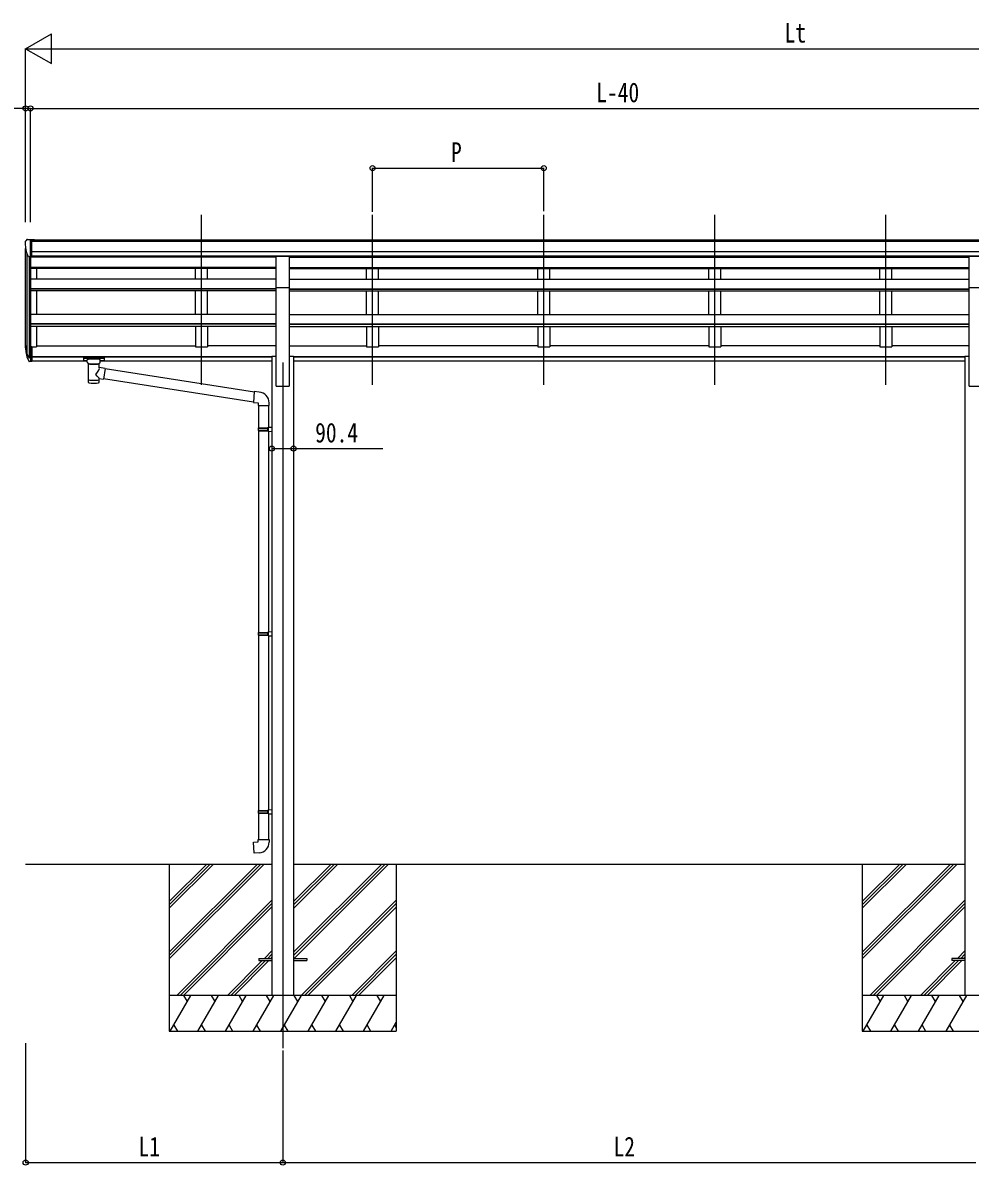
# Model space of a CAD drawing. Units: millimetres, scale not verified. Extents: x -10512 to 10512, y -7425 to 7425.
# Drawn here: x -4720 to -755, y -3487 to 1295 of the extents above; entities that cross this region are included whole.
import ezdxf
from ezdxf.enums import TextEntityAlignment as Align

# ---------------------------------------------------------------- set-up
doc = ezdxf.new("R2010")
doc.units = ezdxf.units.MM
doc.header["$LTSCALE"] = 30
for name, color, linetype in [('0-3_YKK_12', 2, 'Continuous'), ('0-4_YKK_13', 4, 'Continuous'), ('0-5_YKK_A1', 4, 'Continuous'), ('0-6_YKK_D', 6, 'Continuous')]:
    doc.layers.add(name, color=color, linetype=linetype)
doc.styles.add('ＭＳ ゴシック', font='')
doc.styles.get('ＭＳ ゴシック').set_extended_font_data('MS Gothic')

msp = doc.modelspace()

# ---------------------------------------------------------------- linework, layer by layer
at = {"layer": '0-3_YKK_12'}
for p, q in [((-3971.86, -219.97), (-3971.86, 491.26)), ((-3255.86, -219.97), (-3255.86, 491.26)), ((-2539.86, -219.97), (-2539.86, 491.26)), ((-1823.86, -219.97), (-1823.86, 491.26)), ((-1107.86, -219.97), (-1107.86, 491.26)), ((-3631.86, -126.17), (-3631.86, -2997.03))]:
    msp.add_line(p, q, dxfattribs=at)
at = {"layer": '0-4_YKK_13'}
for p, q in [((-4702.95, 387.84), (-4707.01, 382.03)), ((-4699.86, 388.41), (-4702.19, 388.27)), ((-4699.86, 388.41), (-4681.36, 388.41)), ((-4687.86, 315.42), (-4687.86, 388.41)), ((-4681.36, 388.41), (-4671.36, 388.32)), ((-4681.36, 316.42), (-4681.36, 388.41)), ((-4671.36, 386.81), (-4671.36, 388.32)), ((-4709.86, 379.04), (-4709.86, 378.41)), ((-4695.48, 317.24), (-4704.76, 333.3)), ((-4687.86, 315.42), (-4693.07, 315.74)), ((-4681.36, 316.42), (-4687.86, 316.42)), ((-3659.36, 318.38), (-3604.36, 318.38)), ((-3659.36, 186.47), (-3659.36, 318.38)), ((-3604.36, 186.47), (-3604.36, 318.38)), ((-759.36, 318.38), (-704.36, 318.38)), ((-759.36, 186.47), (-759.36, 318.38)), ((-3659.36, 186.47), (-3604.36, 186.47)), ((-759.36, 186.47), (-704.36, 186.47)), ((-4705.47, -86.92), (-4695.3, -106.09)), ((-4694.29, -104.84), (-4704.05, -86.42)), ((-4687.86, -60.88), (-4687.86, -122.76)), ((-4681.36, -60.88), (-4687.86, -60.88)), ((-4681.36, -60.88), (-4681.36, -121.94)), ((-4702.88, -103.77), (-4695.3, -121.26)), ((-4687.86, -105.59), (-4692.99, -105.59)), ((-4687.86, -107.59), (-4692.7, -107.59)), ((-4687.86, -122.76), (-4692.7, -122.76)), ((-4681.36, -99.19), (-4687.86, -99.19)), ((-4681.36, -104.59), (-4687.86, -104.59)), ((-4681.36, -121.94), (-4687.86, -121.94)), ((-4466.36, -107.65), (-4466.36, -118.41)), ((-4466.36, -107.84), (-4466.36, -109.39)), ((-4464.36, -106.99), (-4381.36, -106.99)), ((-4464.36, -109.17), (-4381.36, -109.17)), ((-4464.36, -119.08), (-4449.86, -119.08)), ((-4449.86, -125.88), (-4449.86, -115.61)), ((-4445.76, -130.38), (-4445.77, -210.68)), ((-4399.96, -147.96), (-4399.96, -130.37)), ((-4395.86, -125.88), (-4395.86, -115.61)), ((-4395.86, -119.08), (-4381.36, -119.08)), ((-4379.36, -107.65), (-4379.36, -118.41)), ((-4374.74, -151.87), (-4399.96, -147.95)), ((-4374.74, -151.87), (-4381.76, -197.12)), ((-3750.89, -250.71), (-4375.05, -153.88)), ((-4399.94, -210.68), (-4399.96, -194.05)), ((-4399.96, -194.3), (-4381.76, -197.12)), ((-3754.56, -292.64), (-4381.49, -195.38)), ((-3730.14, -250.48), (-3750.97, -248.66)), ((-3735.06, -306.23), (-3689.06, -306.23)), ((-3733.06, -306.23), (-3733.06, -400.23)), ((-3691.06, -306.23), (-3691.06, -397.67)), ((-3689.06, -306.23), (-3689.06, -295.31)), ((-3735.06, -402.23), (-3734.06, -400.23)), ((-3735.06, -402.23), (-3691.06, -402.23)), ((-3735.06, -402.23), (-3735.06, -410.23)), ((-3735.06, -410.23), (-3691.06, -410.23)), ((-3735.06, -410.23), (-3734.06, -412.23)), ((-3734.06, -400.23), (-3691.06, -400.23)), ((-3734.06, -412.23), (-3691.06, -412.23)), ((-3733.06, -412.23), (-3733.06, -1256.42)), ((-3695.53, -402.23), (-3695.96, -400.23)), ((-3693.06, -397.73), (-3677.06, -397.26)), ((-3693.06, -399.73), (-3693.06, -397.73)), ((-3693.06, -399.73), (-3691.06, -399.73)), ((-3693.06, -414.73), (-3693.06, -412.73)), ((-3693.06, -414.73), (-3677.06, -415.2)), ((-3691.06, -414.79), (-3691.06, -1253.86)), ((-3677.06, -397.26), (-3677.06, -415.2)), ((-3735.06, -1258.42), (-3734.06, -1256.42)), ((-3735.06, -1258.42), (-3691.06, -1258.42)), ((-3735.06, -1258.42), (-3735.06, -1266.42)), ((-3735.06, -1266.42), (-3691.06, -1266.42)), ((-3735.06, -1266.42), (-3734.06, -1268.42)), ((-3734.06, -1256.42), (-3691.06, -1256.42)), ((-3734.06, -1268.42), (-3691.06, -1268.42)), ((-3733.06, -1268.42), (-3733.06, -2001.58)), ((-3695.53, -1258.42), (-3695.96, -1256.42)), ((-3693.06, -1253.92), (-3677.06, -1253.45)), ((-3693.06, -1255.92), (-3693.06, -1253.92)), ((-3693.06, -1255.92), (-3691.06, -1255.92)), ((-3693.06, -1270.92), (-3693.06, -1268.92)), ((-3693.06, -1270.92), (-3677.06, -1271.39)), ((-3691.06, -1270.98), (-3691.06, -1999.02)), ((-3677.06, -1253.45), (-3677.06, -1271.39)), ((-3735.06, -2003.58), (-3734.06, -2001.58)), ((-3735.06, -2003.58), (-3691.06, -2003.58)), ((-3735.06, -2003.58), (-3735.06, -2011.58)), ((-3734.06, -2001.58), (-3691.06, -2001.58)), ((-3695.53, -2003.58), (-3695.96, -2001.58)), ((-3693.06, -1999.08), (-3677.06, -1998.61)), ((-3693.06, -2001.08), (-3693.06, -1999.08)), ((-3693.06, -2001.08), (-3691.06, -2001.08)), ((-3677.06, -1998.61), (-3677.06, -2016.55)), ((-3735.06, -2011.58), (-3691.06, -2011.58)), ((-3735.06, -2011.58), (-3734.06, -2013.58)), ((-3734.06, -2013.58), (-3691.06, -2013.58)), ((-3733.06, -2013.58), (-3733.06, -2123.58)), ((-3693.06, -2016.08), (-3693.06, -2014.08)), ((-3693.06, -2016.08), (-3677.06, -2016.55)), ((-3691.06, -2016.14), (-3691.06, -2123.58)), ((-3735.06, -2123.58), (-3689.06, -2123.58)), ((-3735.06, -2133.58), (-3735.06, -2123.58)), ((-3689.06, -2123.58), (-3689.06, -2134.49)), ((-3731.86, -2621.67), (-3731.86, -2630.67)), ((-3731.86, -2621.67), (-3677.06, -2621.67)), ((-3586.66, -2621.67), (-3531.86, -2621.67)), ((-3531.86, -2621.67), (-3531.86, -2630.67)), ((-831.86, -2621.67), (-831.86, -2630.67)), ((-777.06, -2621.67), (-831.86, -2621.67)), ((-3731.86, -2630.67), (-3677.06, -2630.67)), ((-3586.66, -2630.67), (-3531.86, -2630.67)), ((-777.06, -2630.67), (-831.86, -2630.67))]:
    msp.add_line(p, q, dxfattribs=at)
for points in [[(-4466.36, -107.65), (-4466.32, -107.46), (-4466.24, -107.32), (-4466.14, -107.23), (-4466.04, -107.17), (-4465.92, -107.12), (-4465.62, -107.06), (-4465.13, -107.01), (-4464.59, -106.99), (-4464.36, -106.99)], [(-4466.36, -118.41), (-4466.32, -118.61), (-4466.24, -118.75), (-4466.14, -118.84), (-4466.04, -118.9), (-4465.92, -118.95), (-4465.62, -119.01), (-4465.13, -119.05), (-4464.59, -119.07), (-4464.36, -119.08)], [(-4449.82, -125.83), (-4449.84, -126.18), (-4449.6, -127.14), (-4449.08, -128.02), (-4448.27, -128.86), (-4447.16, -129.66), (-4445.76, -130.38)], [(-4399.96, -130.37), (-4399.73, -130.28), (-4398.37, -129.54), (-4397.26, -128.7), (-4396.5, -127.83), (-4396.04, -126.93), (-4395.87, -126.05)], [(-4381.36, -106.99), (-4381, -106.99), (-4380.47, -107.02), (-4380.03, -107.07), (-4379.72, -107.15), (-4379.55, -107.25), (-4379.43, -107.38), (-4379.37, -107.56), (-4379.36, -107.65)], [(-4381.36, -119.08), (-4381, -119.07), (-4380.47, -119.05), (-4380.03, -119), (-4379.72, -118.92), (-4379.55, -118.82), (-4379.43, -118.68), (-4379.37, -118.5), (-4379.36, -118.41)], [(-3750.97, -248.66), (-3754.98, -294.49), (-3735.06, -296.23), (-3735.06, -306.23)], [(-3695.53, -402.23), (-3695.53, -410.23), (-3695.96, -412.23)], [(-3693.06, -412.73), (-3691.06, -412.73), (-3691.06, -399.73)], [(-3695.53, -1258.42), (-3695.53, -1266.42), (-3695.96, -1268.42)], [(-3693.06, -1268.92), (-3691.06, -1268.92), (-3691.06, -1255.92)], [(-3695.53, -2003.58), (-3695.53, -2011.58), (-3695.96, -2013.58)], [(-3693.06, -2014.08), (-3691.06, -2014.08), (-3691.06, -2001.08)], [(-3730.14, -2179.32), (-3750.97, -2181.15), (-3754.98, -2135.32), (-3735.06, -2133.58)]]:
    msp.add_lwpolyline(points, dxfattribs=at)
for centre, radius, start, end in [((-4702.13, 387.27), 1, 93.5, 145), ((-4706.86, 379.04), 3, 93, 180), ((-4507.86, 378.41), 202, 180, 192.90261), ((-4692.88, 318.74), 3, 210, 266.5), ((-4619.2, -64.75), 89.07, 174.49576, 194.41188), ((-4619.91, -60.47), 88.05, 177.22392, 197.21071), ((-4574.64, -67.69), 133.22, 183.27987, 195.71302), ((-4692.7, -104.59), 3, 210, 270), ((-4692.7, -119.76), 3, 210, 270), ((-4692.99, -104.09), 1.5, 210, 270), ((-3734.06, -295.31), 45, 0, 85), ((-3734.06, -2134.49), 45, 275, 0)]:
    msp.add_arc(centre, radius, start, end, dxfattribs=at)
for centre, major_axis, ratio, start_param, end_param in [((-4464.36, -109.39), (2, 0), 0.109601, 1.5707963, 3.1415927), ((-4422.86, -115.61), (27, 0), 0.122176, 6.2831853, 9.424778), ((-4422.85, -130.84), (-22.91, 0.42), 0.072511, 0.0008029, 1.5715993), ((-4422.85, -132.46), (-22.91, 0.42), 0.072511, 0.0008029, 1.5715993), ((-4422.87, -130.84), (22.92, 0.42), 0.07247, 4.71158, 6.2823764), ((-4422.87, -132.46), (22.92, 0.42), 0.07247, 4.71158, 6.2823764), ((-4411.86, -125.88), (16, 0), 0.361356, 6.2636979, 6.2831853), ((-4381.36, -109.39), (2, 0), 0.109601, 0, 1.5707963), ((-4422.86, -174.5), (-22.81, -26.62), 0.234429, 1.6855472, 3.1268519), ((-4420.3, -171.85), (20.32, -22.25), 0.045535, 0.0389954, 1.3075346), ((-4422.86, -210.68), (22.92, 0), 0.101955, 3.1415499, 6.2833984), ((-4422.86, -198.24), (22.91, 0), 0.122865, 3.1415927, 6.2831853)]:
    msp.add_ellipse(centre, major_axis=major_axis, ratio=ratio, start_param=start_param, end_param=end_param, dxfattribs=at)
at = {"layer": '0-5_YKK_A1'}
for p, q in [((-4681.36, 386.81), (307.64, 386.81)), ((-4707.86, -65.31), (-4707.86, 350.05)), ((-4681.36, 381.46), (307.64, 381.46)), ((-4681.36, 337.93), (317.64, 337.93)), ((-4703.57, 331.25), (-4703.57, -87.31)), ((-4693.86, 315.9), (-4693.86, -105.31)), ((-4687.86, 315.42), (-4687.86, -60.88)), ((-3659.36, 314.74), (-4687.86, 314.74)), ((-4681.36, 320.26), (317.64, 320.26)), ((-3659.36, 317.88), (-4681.36, 317.88)), ((-4662.86, 317.88), (-4662.86, 314.74)), ((-3996.86, 314.74), (-3996.86, 317.88)), ((-3946.86, 314.74), (-3946.86, 317.88)), ((-3604.36, 317.88), (-759.36, 317.88)), ((-3604.36, 314.74), (-759.36, 314.74)), ((-3280.86, 314.74), (-3280.86, 317.88)), ((-3230.86, 314.74), (-3230.86, 317.88)), ((-2564.86, 314.74), (-2564.86, 317.88)), ((-2514.86, 314.74), (-2514.86, 317.88)), ((-1848.86, 314.74), (-1848.86, 317.88)), ((-1798.86, 314.74), (-1798.86, 317.88)), ((-1132.86, 314.74), (-1132.86, 317.88)), ((-1082.86, 314.74), (-1082.86, 317.88)), ((-3659.36, 271.26), (-4687.86, 271.26)), ((-3659.36, 267.18), (-4687.86, 267.18)), ((-4662.86, 267.15), (-4662.86, 222.16)), ((-3996.86, 222.03), (-3996.86, 267.18)), ((-3946.86, 222.03), (-3946.86, 267.18)), ((-3604.36, 271.26), (-759.36, 271.26)), ((-3604.36, 267.18), (-759.36, 267.18)), ((-3280.86, 222.03), (-3280.86, 267.18)), ((-3230.86, 222.03), (-3230.86, 267.18)), ((-2564.86, 222.03), (-2564.86, 267.18)), ((-2514.86, 222.03), (-2514.86, 267.18)), ((-1848.86, 222.03), (-1848.86, 267.18)), ((-1798.86, 222.03), (-1798.86, 267.18)), ((-1132.86, 222.03), (-1132.86, 267.18)), ((-1082.86, 222.03), (-1082.86, 267.18)), ((-3659.36, 222.03), (-4687.86, 222.03)), ((-3604.36, 222.03), (-759.36, 222.03)), ((-3659.36, 181.29), (-4687.86, 181.29)), ((-3659.36, 179.8), (-4687.86, 179.8)), ((-3659.36, 173.01), (-4687.86, 173.01)), ((-4662.86, 172.98), (-4662.86, 74.72)), ((-3996.86, 74.72), (-3996.86, 173.01)), ((-3946.86, 74.72), (-3946.86, 173.01)), ((-3659.36, -226.17), (-3659.36, 186.47)), ((-3604.36, -226.17), (-3604.36, 186.47)), ((-3604.36, 181.29), (-759.36, 181.29)), ((-3604.36, 179.8), (-759.36, 179.8)), ((-3604.36, 173.01), (-759.36, 173.01)), ((-3280.86, 74.72), (-3280.86, 173.01)), ((-3230.86, 74.72), (-3230.86, 173.01)), ((-2564.86, 74.72), (-2564.86, 173.01)), ((-2514.86, 74.72), (-2514.86, 173.01)), ((-1848.86, 74.72), (-1848.86, 173.01)), ((-1798.86, 74.72), (-1798.86, 173.01)), ((-1132.86, 74.72), (-1132.86, 173.01)), ((-1082.86, 74.72), (-1082.86, 173.01)), ((-759.36, -226.17), (-759.36, 186.47)), ((-3659.26, 74.72), (-4687.86, 74.72)), ((-3604.46, 74.72), (-759.36, 74.72)), ((-3659.19, 35.51), (-4687.86, 35.51)), ((-3659.28, 34.03), (-4687.86, 34.03)), ((-3659.26, 24.37), (-4687.86, 24.37)), ((-4662.86, 24.46), (-4662.86, -61.71)), ((-3996.86, 24.37), (-3996.86, -61.71)), ((-3946.86, 24.37), (-3946.86, -61.71)), ((-3604.52, 35.51), (-759.36, 35.51)), ((-3604.46, 24.37), (-759.36, 24.37)), ((-3604.44, 34.03), (-759.36, 34.03)), ((-3280.86, 24.37), (-3280.86, -61.71)), ((-3230.86, 24.37), (-3230.86, -61.71)), ((-2564.86, 24.37), (-2564.86, -61.71)), ((-2514.86, 24.37), (-2514.86, -61.71)), ((-1848.86, 24.37), (-1848.86, -61.71)), ((-1798.86, 24.37), (-1798.86, -61.71)), ((-1132.86, 24.37), (-1132.86, -61.71)), ((-1082.86, 24.37), (-1082.86, -61.71)), ((-4681.36, -61.71), (-4662.86, -61.71)), ((-4662.86, -56.91), (-3996.86, -56.91)), ((-3996.86, -61.71), (-3946.86, -61.71)), ((-3659.12, -56.91), (-3946.86, -56.91)), ((-3659.12, -56.91), (-3946.86, -56.91)), ((-3604.59, -56.91), (-3280.86, -56.91)), ((-3280.86, -61.71), (-3230.86, -61.71)), ((-2564.86, -56.91), (-3230.86, -56.91)), ((-2564.86, -61.71), (-2514.86, -61.71)), ((-1848.86, -56.91), (-2514.86, -56.91)), ((-1848.86, -61.71), (-1798.86, -61.71)), ((-1132.86, -56.91), (-1798.86, -56.91)), ((-1132.86, -61.71), (-1082.86, -61.71)), ((-759.36, -56.91), (-1082.86, -56.91)), ((-4681.36, -101.03), (-3677.06, -101.03)), ((-4681.36, -102.4), (-3677.06, -102.4)), ((-4681.36, -119.77), (-4449.86, -119.77)), ((-4395.86, -119.77), (-3677.06, -119.77)), ((-3677.06, -99.79), (-3677.06, -2776.17)), ((-3677.06, -99.79), (-3659.36, -99.79)), ((-3604.36, -99.79), (-3586.66, -99.79)), ((-3586.66, -99.79), (-3586.66, -2776.17)), ((-3586.66, -101.21), (-777.19, -101.21)), ((-3586.66, -102.59), (-777.06, -102.59)), ((-3586.66, -119.77), (-777.06, -119.77)), ((-777.06, -99.79), (-759.36, -99.79)), ((-777.06, -99.79), (-777.06, -2776.17)), ((-3659.62, -226.17), (-3604.62, -226.17)), ((-759.36, -226.17), (-704.36, -226.17)), ((-4707.86, -2226.17), (-3677.06, -2226.17)), ((-4106.86, -2226.17), (-4106.86, -2926.17)), ((-4106.86, -2595.35), (-3737.68, -2226.17)), ((-4106.86, -2609.49), (-3723.54, -2226.17)), ((-4106.86, -2623.63), (-3709.39, -2226.17)), ((-4106.86, -2411.5), (-3921.53, -2226.17)), ((-4106.86, -2397.36), (-3935.67, -2226.17)), ((-4106.86, -2383.22), (-3949.81, -2226.17)), ((-3586.66, -2226.17), (-777.06, -2226.17)), ((-3586.66, -2595.65), (-3217.18, -2226.17)), ((-3586.66, -2609.79), (-3203.04, -2226.17)), ((-3586.66, -2411.8), (-3401.03, -2226.17)), ((-3586.66, -2397.66), (-3415.17, -2226.17)), ((-3586.66, -2383.52), (-3429.31, -2226.17)), ((-3584.4, -2621.67), (-3188.89, -2226.17)), ((-3156.86, -2226.17), (-3156.86, -2926.17)), ((-1206.86, -2226.17), (-1206.86, -2926.17)), ((-1206.86, -2595.35), (-837.68, -2226.17)), ((-1206.86, -2609.49), (-823.54, -2226.17)), ((-1206.86, -2623.63), (-809.39, -2226.17)), ((-1206.86, -2411.5), (-1021.53, -2226.17)), ((-1206.86, -2397.36), (-1035.67, -2226.17)), ((-1206.86, -2383.22), (-1049.81, -2226.17)), ((-4075.55, -2776.17), (-3677.06, -2377.68)), ((-3555.05, -2776.17), (-3156.86, -2377.98)), ((-1175.55, -2776.17), (-777.06, -2377.68)), ((-4061.41, -2776.17), (-3677.06, -2391.83)), ((-4047.26, -2776.17), (-3677.06, -2405.97)), ((-3540.91, -2776.17), (-3156.86, -2392.13)), ((-3526.76, -2776.17), (-3156.86, -2406.27)), ((-1161.41, -2776.17), (-777.06, -2391.83)), ((-1147.26, -2776.17), (-777.06, -2405.97)), ((-3708.92, -2621.67), (-3677.06, -2589.82)), ((-3694.77, -2621.67), (-3677.06, -2603.96)), ((-3680.63, -2621.67), (-3677.06, -2618.1)), ((-3342.92, -2776.17), (-3156.86, -2590.12)), ((-3328.77, -2776.17), (-3156.86, -2604.26)), ((-3314.63, -2776.17), (-3156.86, -2618.4)), ((-808.92, -2621.67), (-777.06, -2589.82)), ((-794.77, -2621.67), (-777.06, -2603.96)), ((-780.63, -2621.67), (-777.06, -2618.1)), ((-3863.42, -2776.17), (-3717.92, -2630.67)), ((-3849.27, -2776.17), (-3703.77, -2630.67)), ((-3835.13, -2776.17), (-3689.63, -2630.67)), ((-963.42, -2776.17), (-817.92, -2630.67)), ((-949.27, -2776.17), (-803.77, -2630.67)), ((-935.13, -2776.17), (-789.63, -2630.67)), ((-3156.86, -2776.17), (-4106.86, -2776.17)), ((-4102.58, -2926.17), (-4015.98, -2776.17)), ((-4030.98, -2802.16), (-4045.98, -2776.17)), ((-3987.11, -2926.17), (-3900.51, -2776.17)), ((-3915.51, -2802.15), (-3930.51, -2776.17)), ((-3871.64, -2926.17), (-3785.04, -2776.17)), ((-3800.04, -2802.16), (-3815.04, -2776.17)), ((-3756.17, -2926.17), (-3669.57, -2776.17)), ((-3684.57, -2802.15), (-3699.57, -2776.17)), ((-3640.7, -2926.17), (-3554.1, -2776.17)), ((-3569.1, -2802.15), (-3584.1, -2776.17)), ((-3525.23, -2926.17), (-3438.63, -2776.17)), ((-3453.63, -2802.15), (-3468.63, -2776.17)), ((-3409.76, -2926.17), (-3323.16, -2776.17)), ((-3353.16, -2776.17), (-3338.16, -2802.15)), ((-3294.29, -2926.17), (-3207.69, -2776.17)), ((-3237.69, -2776.17), (-3222.69, -2802.15)), ((-256.86, -2776.17), (-1206.86, -2776.17)), ((-1202.58, -2926.17), (-1115.98, -2776.17)), ((-1130.98, -2802.16), (-1145.98, -2776.17)), ((-1087.11, -2926.17), (-1000.51, -2776.17)), ((-1015.51, -2802.15), (-1030.51, -2776.17)), ((-971.64, -2926.17), (-885.04, -2776.17)), ((-900.04, -2802.16), (-915.04, -2776.17)), ((-856.17, -2926.17), (-769.57, -2776.17)), ((-784.57, -2802.15), (-799.57, -2776.17)), ((-4087.58, -2900.19), (-4072.58, -2926.17)), ((-3972.11, -2900.19), (-3957.11, -2926.17)), ((-3856.64, -2900.19), (-3841.64, -2926.17)), ((-3741.17, -2900.19), (-3726.17, -2926.17)), ((-3625.7, -2900.19), (-3610.7, -2926.17)), ((-3510.23, -2900.19), (-3495.23, -2926.17)), ((-3394.76, -2900.19), (-3379.76, -2926.17)), ((-3279.29, -2900.19), (-3264.29, -2926.17)), ((-3178.82, -2926.17), (-3156.86, -2888.13)), ((-3163.82, -2900.19), (-3156.86, -2912.26)), ((-1187.58, -2900.19), (-1172.58, -2926.17)), ((-1072.11, -2900.19), (-1057.11, -2926.17)), ((-956.64, -2900.19), (-941.64, -2926.17)), ((-841.17, -2900.19), (-826.17, -2926.17)), ((-4106.86, -2926.17), (-3156.86, -2926.17)), ((-1206.86, -2926.17), (-256.86, -2926.17))]:
    msp.add_line(p, q, dxfattribs=at)
at = {"layer": '0-6_YKK_D'}
for p, q in [((-4707.86, 1186.81), (-4599.6, 1249.31)), ((-4599.6, 1124.31), (-4599.6, 1249.31)), ((-4707.86, 491.26), (-4707.86, 1187.81)), ((-4707.86, 1186.81), (-4599.6, 1124.31)), ((-4707.86, 1186.81), (-4491.35, 1186.81)), ((-4582.86, 1186.81), (1651.14, 1186.81)), ((-4707.86, 460.39), (-4707.86, 937.81)), ((-4687.86, 460.39), (-4687.86, 937.81)), ((-4687.86, 460.39), (-4687.86, 937.81)), ((-4687.86, 936.81), (324.14, 936.81)), ((-3255.86, 504.21), (-3255.86, 687.81)), ((-3255.86, 686.81), (-2539.86, 686.81)), ((-2539.86, 507.1), (-2539.86, 687.81)), ((-3677.06, -487.37), (-3677.06, -486.37)), ((-3586.66, -487.37), (-3586.66, -486.37)), ((-4707.86, -2976.17), (-4707.86, -3477.19)), ((-3631.86, -3007.53), (-3631.86, -3477.19)), ((-3631.86, -3007.53), (-3631.86, -3477.19)), ((-4707.86, -3476.19), (-3631.86, -3476.19)), ((-3631.86, -3476.19), (-731.86, -3476.19))]:
    msp.add_line(p, q, dxfattribs=at)
for points in [[(-4687.86, 936.81), (-4707.86, 936.81), (-4884.36, 936.81)], [(-3677.06, -487.37), (-3586.66, -487.37), (-3213.32, -487.37)]]:
    msp.add_lwpolyline(points, dxfattribs=at)
for centre in [(-4707.86, 936.81), (-4687.86, 936.81), (-4687.86, 936.81), (-3255.86, 686.81), (-2539.86, 686.81), (-3677.06, -487.37), (-3586.66, -487.37), (-4707.86, -3476.19), (-3631.86, -3476.19), (-3631.86, -3476.19)]:
    msp.add_circle(centre, 10.62, dxfattribs=at)

# ---------------------------------------------------------------- texts
at = {"layer": '0-6_YKK_D', "style": 'ＭＳ ゴシック', "width": 0.8}
for s, p in [('Lt', (-1531.86, 1187.81)), ('L-40', (-2319.86, 937.81)), ('P', (-2927.86, 687.81)), ('90.4', (-3496.32, -486.37)), ('L1', (-4235.86, -3475.19)), ('L2', (-2247.86, -3475.19))]:
    msp.add_text(s, height=82.48, dxfattribs=at).set_placement(p, align=Align.BOTTOM_LEFT)

doc.saveas('drawing.dxf')
